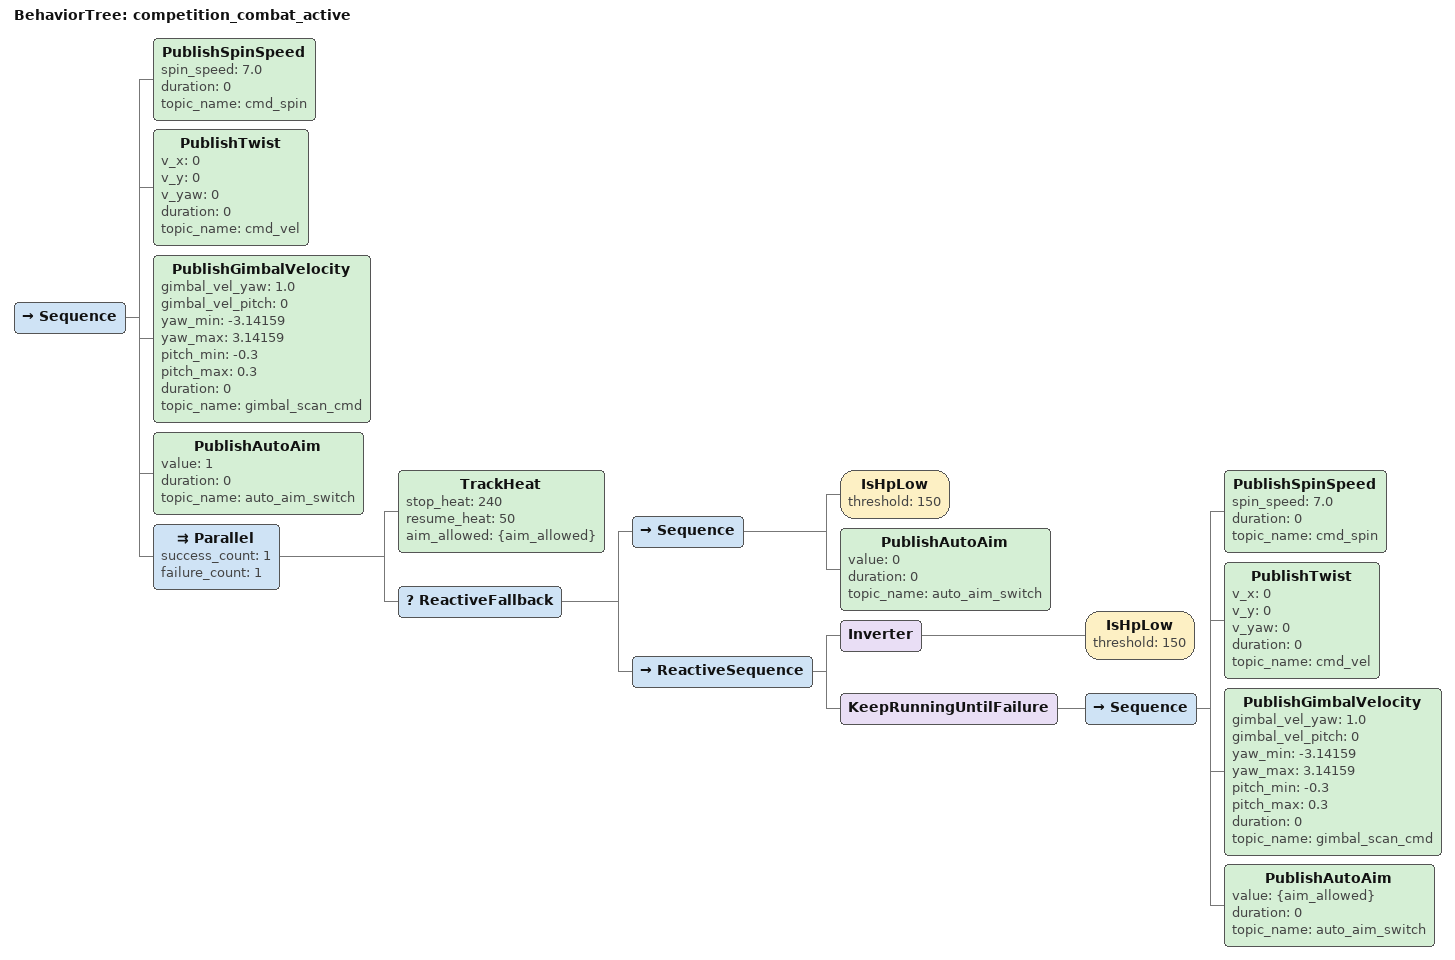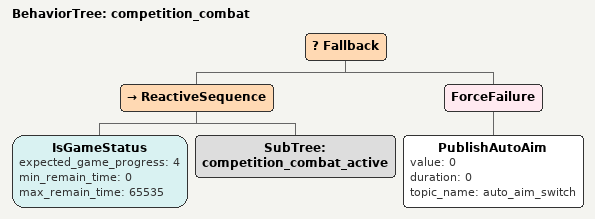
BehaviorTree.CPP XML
<?xml version="1.0" encoding="UTF-8"?>
<root BTCPP_format="4">
  <!-- Caller supplies the game/manual gate; low HP is the only normal exit. -->
  <BehaviorTree ID="competition_combat_active">
    <Sequence>
      <!-- Sequence 按书写顺序执行；先发布转速，再用零 Twist 刷新完整速度。 -->
      <PublishSpinSpeed spin_speed="7.0" duration="0" topic_name="cmd_spin"/>
      <!-- v_yaw=0，旋转由 cmd_spin 提供；duration=0 表示本次 tick 发布后立即完成。 -->
      <PublishTwist v_x="0" v_y="0" v_yaw="0" duration="0" topic_name="cmd_vel"/>
      <PublishGimbalVelocity gimbal_vel_yaw="1.0" gimbal_vel_pitch="0"
                             yaw_min="-3.14159" yaw_max="3.14159"
                             pitch_min="-0.3" pitch_max="0.3"
                             duration="0" topic_name="gimbal_scan_cmd"/>
      <PublishAutoAim value="1" duration="0" topic_name="auto_aim_switch"/>
      <Parallel success_count="1" failure_count="1">
        <!-- Tick the latch before its consumer; halt clears only the blackboard. -->
        <TrackHeat stop_heat="240" resume_heat="50" aim_allowed="{aim_allowed}"/>
        <ReactiveFallback>
          <Sequence>
            <IsHpLow threshold="150"/>
            <PublishAutoAim value="0" duration="0" topic_name="auto_aim_switch"/>
          </Sequence>
          <ReactiveSequence>
            <Inverter><IsHpLow threshold="150"/></Inverter>
            <KeepRunningUntilFailure>
              <Sequence>
                <PublishSpinSpeed spin_speed="7.0" duration="0" topic_name="cmd_spin"/>
                <!-- 外层 KeepRunningUntilFailure 每次 tick 重走本序列，持续刷新零平移。 -->
                <PublishTwist v_x="0" v_y="0" v_yaw="0" duration="0" topic_name="cmd_vel"/>
                <PublishGimbalVelocity gimbal_vel_yaw="1.0" gimbal_vel_pitch="0"
                                       yaw_min="-3.14159" yaw_max="3.14159"
                                       pitch_min="-0.3" pitch_max="0.3"
                                       duration="0" topic_name="gimbal_scan_cmd"/>
                <PublishAutoAim value="{aim_allowed}" duration="0" topic_name="auto_aim_switch"/>
              </Sequence>
            </KeepRunningUntilFailure>
          </ReactiveSequence>
        </ReactiveFallback>
      </Parallel>
    </Sequence>
  </BehaviorTree>

  <BehaviorTree ID="competition_combat">
    <Fallback>
      <ReactiveSequence>
        <!-- Full uint16 time range preserves Python's progress-only game check. -->
        <IsGameStatus expected_game_progress="4" min_remain_time="0" max_remain_time="65535"/>
        <SubTree ID="competition_combat_active"/>
      </ReactiveSequence>
      <ForceFailure>
        <PublishAutoAim value="0" duration="0" topic_name="auto_aim_switch"/>
      </ForceFailure>
    </Fallback>
  </BehaviorTree>
</root>
